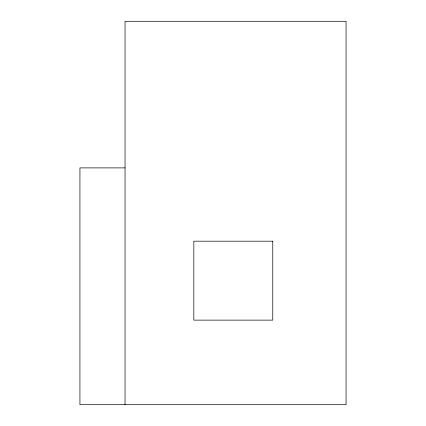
<?xml version="1.0" encoding="UTF-8"?>
<svg xmlns="http://www.w3.org/2000/svg" width="426" height="426" viewBox="0 0 426 426"><rect width="100%" height="100%" fill="white"/><g stroke="black" fill="none" stroke-linecap="round" stroke-linejoin="round"><path stroke-width="0.64" d="M125.042 167.892L79.939 167.892L79.939 404.7L346.061 404.7L346.061 21.3L125.042 21.3L125.042 404.7M272.768 241.191L193.83 241.191L193.83 320.128L272.768 320.128L272.768 241.191"/></g></svg>
